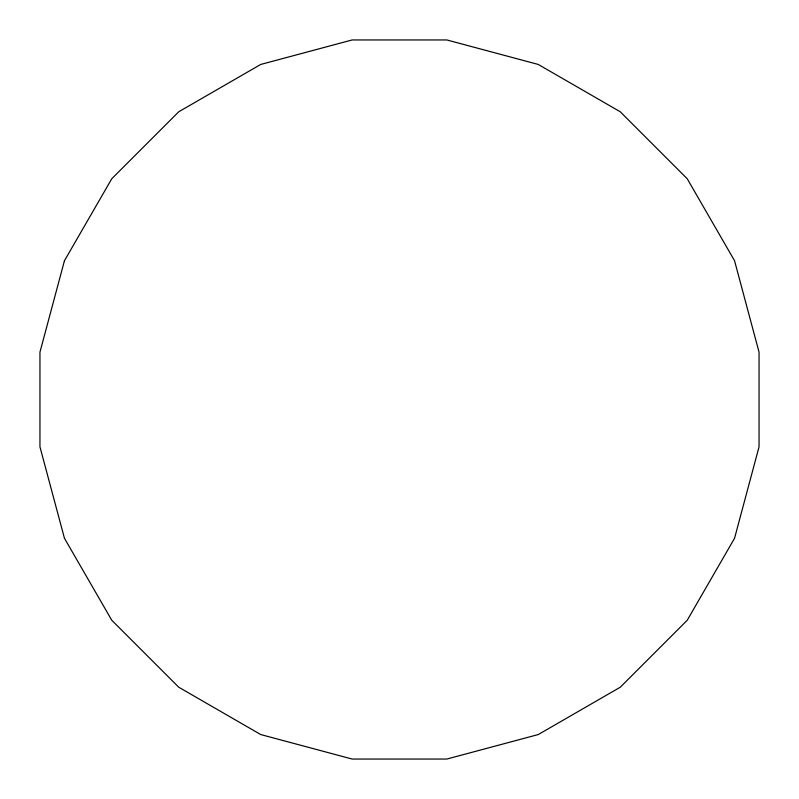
<?xml version="1.0" encoding="UTF-8"?>
<svg xmlns="http://www.w3.org/2000/svg" width="799" height="799" viewBox="0 0 799 799"><rect width="100%" height="100%" fill="white"/><g stroke="black" fill="none" stroke-linecap="round" stroke-linejoin="round"><path stroke-width="1.2" d="M64.449 260.724L39.95 352.169L39.95 446.831L64.449 538.276L111.79 620.274L178.726 687.21L260.724 734.551L352.169 759.05L446.831 759.05L538.276 734.551L620.274 687.21L687.21 620.274L734.551 538.276L759.05 446.831L759.05 352.169L734.551 260.724L687.21 178.726L620.274 111.79L538.276 64.449L446.831 39.95L352.169 39.95L260.724 64.449L178.726 111.79L111.79 178.726L64.449 260.724"/></g></svg>
